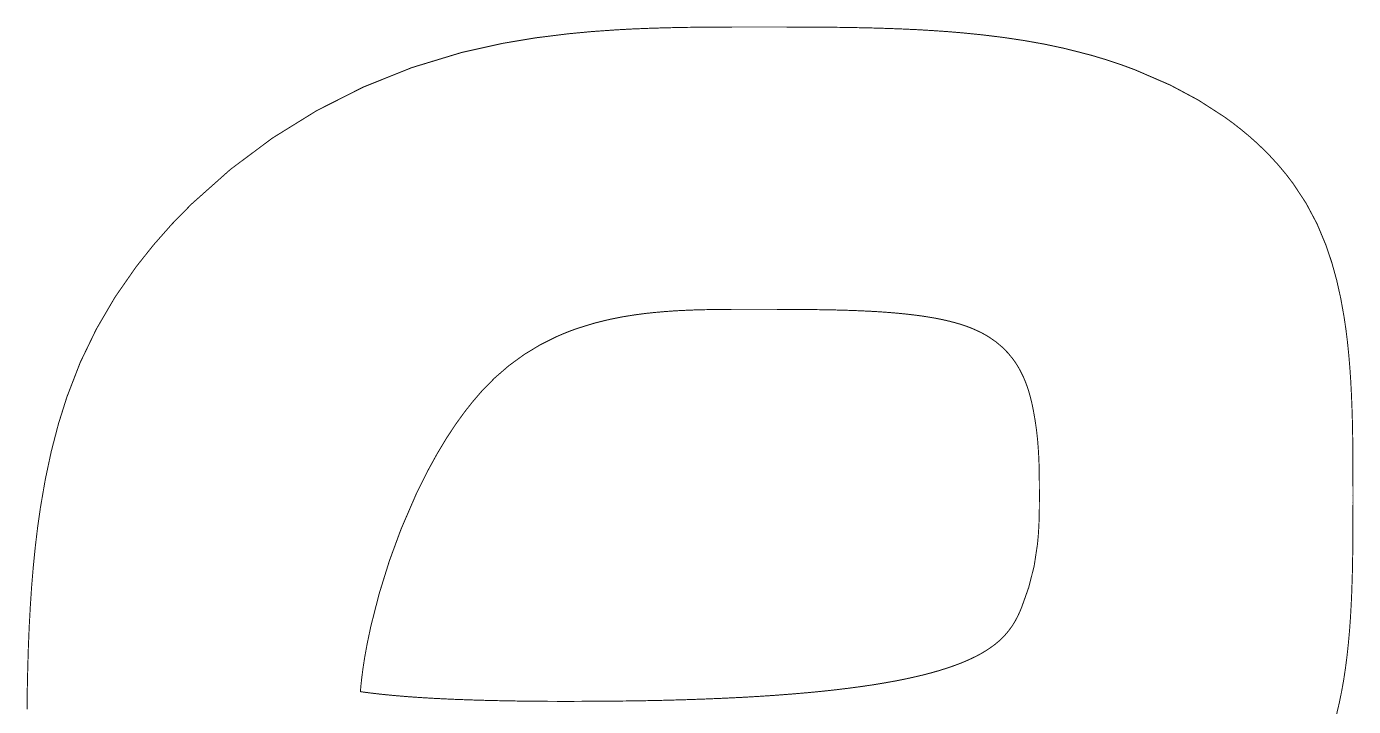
# Model space of a CAD drawing. Header units: millimetres. Extents: x 6 to 417, y 41 to 311.
# Drawn here: x 372.59 to 376.08, y 90.876 to 92.665 of the extents above; entities that cross this region are included whole.
import ezdxf

# ---------------------------------------------------------------- set-up
doc = ezdxf.new("R2010")
doc.units = ezdxf.units.MM
doc.layers.add('DrillDrawing', color=1, linetype='Continuous')

msp = doc.modelspace()

# ---------------------------------------------------------------- linework, layer by layer
at = {"layer": 'DrillDrawing', "const_width": 0.00254}
for points in [[(374.1407, 92.6562), (374.1832, 92.6585)], [(374.1832, 92.6585), (374.2255, 92.6602)], [(374.2255, 92.6602), (374.2677, 92.6615)], [(374.2677, 92.6615), (374.3097, 92.6625)], [(374.3097, 92.6625), (374.3516, 92.6631)], [(374.3516, 92.6631), (374.3725, 92.6633)], [(374.3725, 92.6633), (374.3933, 92.6634)], [(374.3933, 92.6634), (374.4141, 92.6635)], [(374.4141, 92.6635), (374.4349, 92.6636)], [(374.4349, 92.6636), (374.4556, 92.6637)], [(374.4556, 92.6637), (374.4763, 92.6637)], [(374.4763, 92.6637), (374.4969, 92.6637)], [(374.4969, 92.6637), (374.5174, 92.6637)], [(374.5174, 92.6637), (374.538, 92.6637)], [(374.538, 92.6637), (374.5584, 92.6637)], [(374.5584, 92.6637), (374.5788, 92.6637)], [(374.5788, 92.6637), (374.5991, 92.6636)], [(374.5991, 92.6636), (374.6194, 92.6636)], [(374.6194, 92.6636), (374.6396, 92.6635)], [(374.6396, 92.6635), (374.6598, 92.6634)], [(374.6598, 92.6634), (374.6799, 92.6632)], [(374.6799, 92.6632), (374.6999, 92.6631)], [(374.6999, 92.6631), (374.7199, 92.6629)], [(374.7199, 92.6629), (374.7398, 92.6626)], [(374.7398, 92.6626), (374.7795, 92.6619)], [(374.7795, 92.6619), (374.8188, 92.661)], [(374.8188, 92.661), (374.8579, 92.6598)], [(374.8579, 92.6598), (374.8967, 92.6583)], [(374.8967, 92.6583), (374.9352, 92.6565)], [(374.9352, 92.6565), (374.9734, 92.6542)], [(373.8416, 92.6206), (373.9273, 92.635)], [(373.9273, 92.635), (374.0129, 92.6457)], [(374.0129, 92.6457), (374.0769, 92.6517)], [(374.0769, 92.6517), (374.1407, 92.6562)], [(374.9734, 92.6542), (375.0113, 92.6516)], [(375.0113, 92.6516), (375.0489, 92.6485)], [(375.0489, 92.6485), (375.1046, 92.6429)], [(375.1046, 92.6429), (375.1596, 92.6361)], [(375.1596, 92.6361), (375.2138, 92.628)], [(375.2138, 92.628), (375.2671, 92.6185)], [(373.7345, 92.5968), (373.8416, 92.6206)], [(375.2671, 92.6185), (375.3197, 92.6073)], [(375.3197, 92.6073), (375.3883, 92.5898)], [(375.5041, 92.5514), (375.598, 92.5107)], [(375.598, 92.5107), (375.6716, 92.4713)], [(375.6716, 92.4713), (375.7404, 92.4269)], [(376.0077, 92.0882), (376.0227, 92.0433)], [(376.0227, 92.0433), (376.0355, 91.997)], [(376.0355, 91.997), (376.0461, 91.9495)], [(376.0461, 91.9495), (376.0548, 91.9008)], [(374.0847, 91.8848), (374.1239, 91.8944)], [(374.1239, 91.8944), (374.1585, 91.9012)], [(374.1585, 91.9012), (374.1884, 91.906)], [(374.1884, 91.906), (374.2185, 91.91)], [(374.2185, 91.91), (374.2436, 91.9126)], [(374.2436, 91.9126), (374.2688, 91.9148)], [(374.2688, 91.9148), (374.2891, 91.9163)], [(374.2891, 91.9163), (374.3093, 91.9175)], [(374.3093, 91.9175), (374.3295, 91.9184)], [(374.3295, 91.9184), (374.3447, 91.919)], [(374.3447, 91.919), (374.3599, 91.9195)], [(374.3599, 91.9195), (374.375, 91.9198)], [(374.375, 91.9198), (374.3902, 91.9201)], [(374.3902, 91.9201), (374.4003, 91.9203)], [(374.4003, 91.9203), (374.4104, 91.9204)], [(374.4104, 91.9204), (374.4204, 91.9205)], [(374.4204, 91.9205), (374.4305, 91.9206)], [(374.4305, 91.9206), (374.4405, 91.9206)], [(374.4405, 91.9206), (374.4455, 91.9207)], [(374.4455, 91.9207), (374.4505, 91.9207)], [(374.4505, 91.9207), (374.4555, 91.9207)], [(374.4555, 91.9207), (374.4605, 91.9207)], [(374.4605, 91.9207), (374.4655, 91.9207)], [(374.4655, 91.9207), (374.4705, 91.9207)], [(374.4705, 91.9207), (374.4755, 91.9207)], [(374.4755, 91.9207), (374.4805, 91.9207)], [(374.4805, 91.9207), (374.4855, 91.9207)], [(374.4855, 91.9207), (374.4905, 91.9207)], [(374.4905, 91.9207), (374.4954, 91.9207)], [(374.4954, 91.9207), (374.5004, 91.9207)], [(374.5004, 91.9207), (374.5053, 91.9207)], [(374.5053, 91.9207), (374.5103, 91.9207)], [(374.5103, 91.9207), (374.5152, 91.9207)], [(374.5152, 91.9207), (374.5202, 91.9207)], [(374.5202, 91.9207), (374.5251, 91.9207)], [(374.5251, 91.9207), (374.53, 91.9207)], [(374.53, 91.9207), (374.5349, 91.9207)], [(374.5349, 91.9207), (374.5398, 91.9207)], [(374.5398, 91.9207), (374.5496, 91.9207)], [(374.5496, 91.9207), (374.5594, 91.9207)], [(374.5594, 91.9207), (374.5691, 91.9206)], [(374.5691, 91.9206), (374.5788, 91.9206)], [(374.5788, 91.9206), (374.5885, 91.9206)], [(374.5885, 91.9206), (374.5982, 91.9205)], [(374.5982, 91.9205), (374.6125, 91.9205)], [(374.6125, 91.9205), (374.6269, 91.9204)], [(374.6269, 91.9204), (374.6411, 91.9202)], [(374.6411, 91.9202), (374.6552, 91.9201)], [(374.6552, 91.9201), (374.6739, 91.9198)], [(374.6739, 91.9198), (374.6924, 91.9195)], [(374.6924, 91.9195), (374.7107, 91.9192)], [(374.7107, 91.9192), (374.7288, 91.9187)], [(374.7288, 91.9187), (374.7467, 91.9182)], [(374.7467, 91.9182), (374.7643, 91.9176)], [(374.7643, 91.9176), (374.7861, 91.9167)], [(374.7861, 91.9167), (374.8075, 91.9157)], [(374.8075, 91.9157), (374.8284, 91.9145)], [(374.8284, 91.9145), (374.849, 91.9131)], [(374.849, 91.9131), (374.8691, 91.9115)], [(374.8691, 91.9115), (374.8888, 91.9097)], [(374.8888, 91.9097), (374.908, 91.9077)], [(374.908, 91.9077), (374.9267, 91.9055)], [(374.9267, 91.9055), (374.9449, 91.9031)], [(374.9449, 91.9031), (374.9625, 91.9003)], [(374.9625, 91.9003), (374.9796, 91.8974)], [(374.9796, 91.8974), (374.9929, 91.8948)], [(374.9929, 91.8948), (375.0057, 91.892)], [(375.0057, 91.892), (375.0182, 91.8891)], [(375.0182, 91.8891), (375.0303, 91.8859)], [(376.0548, 91.9008), (376.0597, 91.8678)], [(374.0413, 91.8715), (374.0847, 91.8848)], [(375.0303, 91.8859), (375.042, 91.8826)], [(375.042, 91.8826), (375.0533, 91.879)], [(375.0533, 91.879), (375.0642, 91.8752)], [(375.0642, 91.8752), (375.0772, 91.8702)], [(375.0772, 91.8702), (375.0988, 91.8603)], [(376.0597, 91.8678), (376.0638, 91.8343)], [(376.0638, 91.8343), (376.0672, 91.8005)], [(376.0672, 91.8005), (376.0701, 91.7663)], [(372.6957, 91.6899), (372.7309, 91.7811)], [(375.2023, 91.7611), (375.2117, 91.7421)], [(376.0701, 91.7663), (376.0724, 91.7318)], [(375.2117, 91.7421), (375.2181, 91.7265)], [(375.2181, 91.7265), (375.2225, 91.7142)], [(375.2225, 91.7142), (375.2264, 91.7019)], [(376.0724, 91.7318), (376.0742, 91.6969)], [(372.6735, 91.6193), (372.6957, 91.6899)], [(373.7624, 91.6769), (373.7857, 91.704)], [(375.2264, 91.7019), (375.2293, 91.6914)], [(375.2293, 91.6914), (375.2315, 91.6827)], [(375.2315, 91.6827), (375.2336, 91.6741)], [(376.0742, 91.6969), (376.0756, 91.6619)], [(373.718, 91.6177), (373.7398, 91.6481)], [(373.7398, 91.6481), (373.7624, 91.6769)], [(375.2336, 91.6741), (375.2351, 91.6672)], [(375.2351, 91.6672), (375.2365, 91.6604)], [(375.2365, 91.6604), (375.2375, 91.6553)], [(376.0756, 91.6619), (376.0767, 91.6266)], [(372.6547, 91.5471), (372.6735, 91.6193)], [(373.6934, 91.5805), (373.718, 91.6177)], [(376.0767, 91.6266), (376.0774, 91.5911)], [(373.67, 91.5415), (373.6934, 91.5805)], [(375.2487, 91.5777), (375.2505, 91.5551)], [(376.0774, 91.5911), (376.0776, 91.5733)], [(372.639, 91.4734), (372.6547, 91.5471)], [(373.6445, 91.4952), (373.67, 91.5415)], [(375.2505, 91.5551), (375.2514, 91.5401)], [(375.2514, 91.5401), (375.252, 91.5281)], [(376.0776, 91.5733), (376.0778, 91.5555)], [(376.0778, 91.5555), (376.078, 91.5376)], [(375.252, 91.5281), (375.2524, 91.5191)], [(375.2524, 91.5191), (375.2526, 91.5101)], [(375.2526, 91.5101), (375.2528, 91.5025)], [(376.078, 91.5376), (376.0781, 91.5197)], [(376.0781, 91.5197), (376.0782, 91.5018)], [(372.626, 91.3981), (372.639, 91.4734)], [(373.6147, 91.4352), (373.6445, 91.4952)], [(375.2528, 91.5025), (375.2529, 91.4964)], [(375.2529, 91.4964), (375.2531, 91.4903)], [(375.2531, 91.4903), (375.2531, 91.4842)], [(375.2531, 91.4842), (375.2532, 91.4795)], [(375.2532, 91.4795), (375.2532, 91.4749)], [(375.2532, 91.4749), (375.2533, 91.4702)], [(375.2533, 91.4702), (375.2533, 91.4654)], [(376.0782, 91.5018), (376.0782, 91.4839)], [(376.0782, 91.4839), (376.0782, 91.466)], [(373.5745, 91.3421), (373.6147, 91.4352)], [(375.2533, 91.4654), (375.2533, 91.4623)], [(375.2533, 91.4623), (375.2533, 91.4591)], [(375.2533, 91.4591), (375.2533, 91.4559)], [(375.2533, 91.4559), (375.2533, 91.4527)], [(375.2533, 91.4527), (375.2533, 91.4494)], [(375.2533, 91.4494), (375.2534, 91.4462)], [(375.2534, 91.4462), (375.2534, 91.4445)], [(375.2534, 91.4429), (375.2534, 91.4445)], [(375.2534, 91.4429), (375.2534, 91.4413)], [(375.2534, 91.4396), (375.2534, 91.4413)], [(375.2534, 91.4396), (375.2534, 91.438)], [(375.2534, 91.4363), (375.2534, 91.438)], [(375.2534, 91.4347), (375.2534, 91.4363)], [(376.0782, 91.466), (376.0783, 91.448)], [(376.0783, 91.4301), (376.0783, 91.448)], [(375.2533, 91.404), (375.2533, 91.4075)], [(375.2533, 91.4005), (375.2533, 91.404)], [(375.2533, 91.3952), (375.2533, 91.4005)], [(375.2534, 91.433), (375.2534, 91.4347)], [(375.2534, 91.4313), (375.2534, 91.433)], [(375.2534, 91.4297), (375.2534, 91.4313)], [(375.2534, 91.428), (375.2534, 91.4297)], [(375.2534, 91.4263), (375.2534, 91.428)], [(375.2534, 91.4246), (375.2534, 91.4263)], [(375.2534, 91.4229), (375.2534, 91.4246)], [(375.2534, 91.4212), (375.2534, 91.4229)], [(375.2534, 91.4195), (375.2534, 91.4212)], [(375.2534, 91.4178), (375.2534, 91.4195)], [(375.2534, 91.4161), (375.2534, 91.4178)], [(375.2534, 91.4144), (375.2534, 91.4161)], [(375.2533, 91.411), (375.2534, 91.4144)], [(375.2533, 91.4075), (375.2533, 91.411)], [(376.0783, 91.4121), (376.0783, 91.4301)], [(376.0782, 91.3942), (376.0783, 91.4121)], [(372.6188, 91.3472), (372.626, 91.3981)], [(375.2524, 91.3568), (375.2527, 91.368)], [(375.2527, 91.368), (375.253, 91.3772)], [(375.253, 91.3772), (375.2531, 91.3844)], [(375.2531, 91.3844), (375.2532, 91.3898)], [(375.2532, 91.3898), (375.2533, 91.3952)], [(376.0782, 91.3583), (376.0782, 91.3763)], [(376.0782, 91.3763), (376.0782, 91.3942)], [(372.6126, 91.2957), (372.6188, 91.3472)], [(375.2506, 91.326), (375.2517, 91.3435)], [(375.2517, 91.3435), (375.2524, 91.3568)], [(376.078, 91.3226), (376.0781, 91.3404)], [(376.0781, 91.3404), (376.0782, 91.3583)], [(372.6074, 91.2437), (372.6126, 91.2957)], [(375.2484, 91.3021), (375.2506, 91.326)], [(376.0777, 91.2869), (376.0779, 91.3047)], [(376.0779, 91.3047), (376.078, 91.3226)], [(376.0771, 91.2514), (376.0774, 91.2692)], [(376.0774, 91.2692), (376.0777, 91.2869)], [(372.603, 91.1913), (372.6074, 91.2437)], [(376.0763, 91.2161), (376.0768, 91.2338)], [(376.0768, 91.2338), (376.0771, 91.2514)], [(372.5995, 91.1383), (372.603, 91.1913)], [(376.0752, 91.1811), (376.0763, 91.2161)], [(376.0737, 91.1463), (376.0752, 91.1811)], [(372.5966, 91.085), (372.5995, 91.1383)], [(375.1981, 91.1165), (375.2003, 91.1214)], [(375.2003, 91.1214), (375.2025, 91.1262)], [(375.2025, 91.1262), (375.2046, 91.1311)], [(375.2046, 91.1311), (375.2056, 91.1335)], [(375.2056, 91.1335), (375.2066, 91.1359)], [(376.0718, 91.1119), (376.0737, 91.1463)], [(373.4852, 91.0392), (373.4951, 91.0864)], [(375.1906, 91.1018), (375.1945, 91.1092)], [(375.1945, 91.1092), (375.1981, 91.1165)], [(376.0694, 91.0778), (376.0718, 91.1119)], [(372.5944, 91.0312), (372.5966, 91.085)], [(376.0664, 91.0441), (376.0694, 91.0778)], [(372.5928, 90.9771), (372.5944, 91.0312)], [(373.479, 91.005), (373.4852, 91.0392)], [(375.1015, 91.0155), (375.113, 91.0224)], [(375.113, 91.0224), (375.1236, 91.0294)], [(375.1236, 91.0294), (375.1364, 91.0388)], [(375.1364, 91.0388), (375.1478, 91.0483)], [(376.0629, 91.0109), (376.0664, 91.0441)], [(373.4747, 90.9773), (373.479, 91.005)], [(375.0104, 90.9765), (375.0284, 90.9827)], [(375.0284, 90.9827), (375.0453, 90.989)], [(375.0453, 90.989), (375.061, 90.9955)], [(375.061, 90.9955), (375.0755, 91.0021)], [(375.0755, 91.0021), (375.089, 91.0087)], [(375.089, 91.0087), (375.1015, 91.0155)], [(376.0587, 90.9781), (376.0629, 91.0109)], [(372.5916, 90.9227), (372.5922, 90.9499)], [(372.5922, 90.9499), (372.5928, 90.9771)], [(373.469, 90.9298), (373.4712, 90.9505)], [(373.4712, 90.9505), (373.4747, 90.9773)], [(374.8737, 90.9425), (374.9001, 90.9477)], [(374.9001, 90.9477), (374.925, 90.9532)], [(374.925, 90.9532), (374.9484, 90.9587)], [(374.9484, 90.9587), (374.9704, 90.9645)], [(374.9704, 90.9645), (374.9911, 90.9704)], [(374.9911, 90.9704), (375.0104, 90.9765)], [(376.0539, 90.9459), (376.0587, 90.9781)], [(372.5912, 90.8954), (372.5916, 90.9227)], [(373.4677, 90.9146), (373.469, 90.9298)], [(373.4677, 90.9146), (373.4798, 90.9129)], [(373.4798, 90.9129), (373.4924, 90.9113)], [(373.4924, 90.9113), (373.5063, 90.9096)], [(374.6017, 90.9083), (374.6421, 90.9117)], [(374.6421, 90.9117), (374.6805, 90.9154)], [(374.6805, 90.9154), (374.7171, 90.9194)], [(374.7171, 90.9194), (374.7519, 90.9236)], [(374.7519, 90.9236), (374.7848, 90.928)], [(374.7848, 90.928), (374.8161, 90.9326)], [(374.8161, 90.9326), (374.8457, 90.9375)], [(374.8457, 90.9375), (374.8737, 90.9425)], [(376.0418, 90.8832), (376.0482, 90.9142)], [(376.0482, 90.9142), (376.0539, 90.9459)], [(372.5909, 90.868), (372.5912, 90.8954)], [(373.5063, 90.9096), (373.521, 90.9079)], [(373.521, 90.9079), (373.5368, 90.9063)], [(373.5368, 90.9063), (373.5535, 90.9047)], [(373.5535, 90.9047), (373.5717, 90.9031)], [(373.5717, 90.9031), (373.5911, 90.9015)], [(373.5911, 90.9015), (373.6122, 90.9)], [(373.6122, 90.9), (373.6345, 90.8985)], [(373.6345, 90.8985), (373.6587, 90.8971)], [(373.6587, 90.8971), (373.6843, 90.8958)], [(373.6843, 90.8958), (373.7119, 90.8945)], [(373.7119, 90.8945), (373.7417, 90.8934)], [(373.7417, 90.8934), (373.7731, 90.8923)], [(373.7731, 90.8923), (373.8069, 90.8914)], [(373.8069, 90.8914), (373.8432, 90.8906)], [(373.8432, 90.8906), (373.8822, 90.8899)], [(373.8822, 90.8899), (373.9239, 90.8894)], [(373.9239, 90.8894), (373.9685, 90.8891)], [(373.9685, 90.8891), (374.0162, 90.889)], [(374.0162, 90.889), (374.1229, 90.8895)], [(374.1229, 90.8895), (374.2034, 90.8905)], [(374.2034, 90.8905), (374.261, 90.8917)], [(374.261, 90.8917), (374.3162, 90.8932)], [(374.3162, 90.8932), (374.3692, 90.895)], [(374.3692, 90.895), (374.4199, 90.8971)], [(374.4199, 90.8971), (374.4685, 90.8994)], [(374.4685, 90.8994), (374.515, 90.9021)], [(374.515, 90.9021), (374.5593, 90.905)], [(374.5593, 90.905), (374.6017, 90.9083)], [(376.0346, 90.8527), (376.0418, 90.8832)]]:
    msp.add_lwpolyline(points, dxfattribs=at)
at = {"layer": 'DrillDrawing', "const_width": 0.00127}
for points in [[(374.1825, 92.6585, 1), (374.1838, 92.6585, 1)], [(374.1825, 92.6585, 1), (374.1838, 92.6585, 1)], [(374.2248, 92.6602, 1), (374.2261, 92.6602, 1)], [(374.2248, 92.6602, 1), (374.2261, 92.6602, 1)], [(374.267, 92.6615, 1), (374.2683, 92.6615, 1)], [(374.267, 92.6615, 1), (374.2683, 92.6615, 1)], [(374.3091, 92.6625, 1), (374.3103, 92.6625, 1)], [(374.3091, 92.6625, 1), (374.3103, 92.6625, 1)], [(374.351, 92.6631, 1), (374.3522, 92.6631, 1)], [(374.351, 92.6631, 1), (374.3522, 92.6631, 1)], [(374.3719, 92.6633, 1), (374.3731, 92.6633, 1)], [(374.3719, 92.6633, 1), (374.3731, 92.6633, 1)], [(374.3927, 92.6634, 1), (374.394, 92.6634, 1)], [(374.3927, 92.6634, 1), (374.394, 92.6634, 1)], [(374.4135, 92.6635, 1), (374.4148, 92.6635, 1)], [(374.4135, 92.6635, 1), (374.4148, 92.6635, 1)], [(374.4343, 92.6636, 1), (374.4355, 92.6636, 1)], [(374.4343, 92.6636, 1), (374.4355, 92.6636, 1)], [(374.455, 92.6637, 1), (374.4562, 92.6637, 1)], [(374.455, 92.6637, 1), (374.4562, 92.6637, 1)], [(374.4756, 92.6637, 1), (374.4769, 92.6637, 1)], [(374.4756, 92.6637, 1), (374.4769, 92.6637, 1)], [(374.4963, 92.6637, 1), (374.4975, 92.6637, 1)], [(374.4963, 92.6637, 1), (374.4975, 92.6637, 1)], [(374.5168, 92.6637, 1), (374.5181, 92.6637, 1)], [(374.5168, 92.6637, 1), (374.5181, 92.6637, 1)], [(374.5373, 92.6637, 1), (374.5386, 92.6637, 1)], [(374.5373, 92.6637, 1), (374.5386, 92.6637, 1)], [(374.5578, 92.6637, 1), (374.559, 92.6637, 1)], [(374.5578, 92.6637, 1), (374.559, 92.6637, 1)], [(374.5782, 92.6637, 1), (374.5794, 92.6637, 1)], [(374.5782, 92.6637, 1), (374.5794, 92.6637, 1)], [(374.5985, 92.6636, 1), (374.5998, 92.6636, 1)], [(374.5985, 92.6636, 1), (374.5998, 92.6636, 1)], [(374.6188, 92.6636, 1), (374.6201, 92.6636, 1)], [(374.6188, 92.6636, 1), (374.6201, 92.6636, 1)], [(374.639, 92.6635, 1), (374.6403, 92.6635, 1)], [(374.639, 92.6635, 1), (374.6403, 92.6635, 1)], [(374.6592, 92.6634, 1), (374.6604, 92.6634, 1)], [(374.6592, 92.6634, 1), (374.6604, 92.6634, 1)], [(374.6793, 92.6632, 1), (374.6805, 92.6632, 1)], [(374.6793, 92.6632, 1), (374.6805, 92.6632, 1)], [(374.6993, 92.6631, 1), (374.7006, 92.6631, 1)], [(374.6993, 92.6631, 1), (374.7006, 92.6631, 1)], [(374.7193, 92.6629, 1), (374.7206, 92.6629, 1)], [(374.7193, 92.6629, 1), (374.7206, 92.6629, 1)], [(374.7392, 92.6626, 1), (374.7405, 92.6626, 1)], [(374.7392, 92.6626, 1), (374.7405, 92.6626, 1)], [(374.7788, 92.6619, 1), (374.7801, 92.6619, 1)], [(374.7788, 92.6619, 1), (374.7801, 92.6619, 1)], [(374.8182, 92.661, 1), (374.8195, 92.661, 1)], [(374.8182, 92.661, 1), (374.8195, 92.661, 1)], [(374.8573, 92.6598, 1), (374.8585, 92.6598, 1)], [(374.8573, 92.6598, 1), (374.8585, 92.6598, 1)], [(374.8961, 92.6583, 1), (374.8973, 92.6583, 1)], [(374.8961, 92.6583, 1), (374.8973, 92.6583, 1)], [(374.9346, 92.6565, 1), (374.9359, 92.6565, 1)], [(374.9346, 92.6565, 1), (374.9359, 92.6565, 1)], [(373.9267, 92.635, 1), (373.928, 92.635, 1)], [(373.9267, 92.635, 1), (373.928, 92.635, 1)], [(374.0123, 92.6457, 1), (374.0135, 92.6457, 1)], [(374.0123, 92.6457, 1), (374.0135, 92.6457, 1)], [(374.0763, 92.6517, 1), (374.0775, 92.6517, 1)], [(374.0763, 92.6517, 1), (374.0775, 92.6517, 1)], [(374.1401, 92.6562, 1), (374.1414, 92.6562, 1)], [(374.1401, 92.6562, 1), (374.1414, 92.6562, 1)], [(374.9728, 92.6542, 1), (374.9741, 92.6542, 1)], [(374.9728, 92.6542, 1), (374.9741, 92.6542, 1)], [(375.0107, 92.6516, 1), (375.012, 92.6516, 1)], [(375.0107, 92.6516, 1), (375.012, 92.6516, 1)], [(375.0483, 92.6485, 1), (375.0495, 92.6485, 1)], [(375.0483, 92.6485, 1), (375.0495, 92.6485, 1)], [(375.104, 92.6429, 1), (375.1053, 92.6429, 1)], [(375.104, 92.6429, 1), (375.1053, 92.6429, 1)], [(375.159, 92.6361, 1), (375.1602, 92.6361, 1)], [(375.159, 92.6361, 1), (375.1602, 92.6361, 1)], [(375.2132, 92.628, 1), (375.2144, 92.628, 1)], [(375.2132, 92.628, 1), (375.2144, 92.628, 1)], [(373.7338, 92.5968, 1), (373.7351, 92.5968, 1)], [(373.7338, 92.5968, 1), (373.7351, 92.5968, 1)], [(373.841, 92.6206, 1), (373.8423, 92.6206, 1)], [(373.841, 92.6206, 1), (373.8423, 92.6206, 1)], [(375.2665, 92.6185, 1), (375.2678, 92.6185, 1)], [(375.2665, 92.6185, 1), (375.2678, 92.6185, 1)], [(375.319, 92.6073, 1), (375.3203, 92.6073, 1)], [(375.319, 92.6073, 1), (375.3203, 92.6073, 1)], [(375.3877, 92.5898, 1), (375.3889, 92.5898, 1)], [(375.3877, 92.5898, 1), (375.3889, 92.5898, 1)], [(375.5035, 92.5514, 1), (375.5048, 92.5514, 1)], [(375.5035, 92.5514, 1), (375.5048, 92.5514, 1)], [(375.5974, 92.5107, 1), (375.5986, 92.5107, 1)], [(375.5974, 92.5107, 1), (375.5986, 92.5107, 1)], [(375.671, 92.4713, 1), (375.6723, 92.4713, 1)], [(375.671, 92.4713, 1), (375.6723, 92.4713, 1)], [(375.7398, 92.4269, 1), (375.741, 92.4269, 1)], [(375.7398, 92.4269, 1), (375.741, 92.4269, 1)], [(375.8031, 92.3776, 1), (375.8043, 92.3776, 1)], [(375.8031, 92.3776, 1), (375.8043, 92.3776, 1)], [(375.8603, 92.3234, 1), (375.8616, 92.3234, 1)], [(375.8603, 92.3234, 1), (375.8616, 92.3234, 1)], [(375.9201, 92.2519, 1), (375.9214, 92.2519, 1)], [(375.9201, 92.2519, 1), (375.9214, 92.2519, 1)], [(373.0226, 92.1975, 1), (373.0239, 92.1975, 1)], [(373.0227, 92.1975, 1), (373.0239, 92.1975, 1)], [(376.007, 92.0882, 1), (376.0083, 92.0882, 1)], [(376.007, 92.0882, 1), (376.0083, 92.0882, 1)], [(372.8774, 92.0328, 1), (372.8787, 92.0328, 1)], [(372.8774, 92.0328, 1), (372.8787, 92.0328, 1)], [(376.0221, 92.0433, 1), (376.0234, 92.0433, 1)], [(376.0221, 92.0433, 1), (376.0234, 92.0433, 1)], [(376.0348, 91.997, 1), (376.0361, 91.997, 1)], [(376.0348, 91.997, 1), (376.0361, 91.997, 1)], [(376.0455, 91.9495, 1), (376.0468, 91.9495, 1)], [(376.0455, 91.9495, 1), (376.0468, 91.9495, 1)], [(374.1233, 91.8944, 1), (374.1245, 91.8944, 1)], [(374.1233, 91.8944, 1), (374.1245, 91.8944, 1)], [(374.1579, 91.9012, 1), (374.1591, 91.9012, 1)], [(374.1579, 91.9012, 1), (374.1591, 91.9012, 1)], [(374.1878, 91.906, 1), (374.189, 91.906, 1)], [(374.1878, 91.906, 1), (374.189, 91.906, 1)], [(374.2178, 91.91, 1), (374.2191, 91.91, 1)], [(374.2178, 91.91, 1), (374.2191, 91.91, 1)], [(374.243, 91.9126, 1), (374.2443, 91.9126, 1)], [(374.243, 91.9126, 1), (374.2443, 91.9126, 1)], [(374.2682, 91.9148, 1), (374.2695, 91.9148, 1)], [(374.2682, 91.9148, 1), (374.2695, 91.9148, 1)], [(374.2884, 91.9163, 1), (374.2897, 91.9163, 1)], [(374.2884, 91.9163, 1), (374.2897, 91.9163, 1)], [(374.3086, 91.9175, 1), (374.3099, 91.9175, 1)], [(374.3086, 91.9175, 1), (374.3099, 91.9175, 1)], [(374.3289, 91.9184, 1), (374.3302, 91.9184, 1)], [(374.3289, 91.9184, 1), (374.3302, 91.9184, 1)], [(374.3441, 91.919, 1), (374.3453, 91.919, 1)], [(374.3441, 91.919, 1), (374.3453, 91.919, 1)], [(374.3592, 91.9195, 1), (374.3605, 91.9195, 1)], [(374.3592, 91.9195, 1), (374.3605, 91.9195, 1)], [(374.3744, 91.9198, 1), (374.3757, 91.9198, 1)], [(374.3744, 91.9198, 1), (374.3757, 91.9198, 1)], [(374.3896, 91.9201, 1), (374.3908, 91.9201, 1)], [(374.3896, 91.9201, 1), (374.3908, 91.9201, 1)], [(374.3996, 91.9203, 1), (374.4009, 91.9203, 1)], [(374.3996, 91.9203, 1), (374.4009, 91.9203, 1)], [(374.4097, 91.9204, 1), (374.411, 91.9204, 1)], [(374.4097, 91.9204, 1), (374.411, 91.9204, 1)], [(374.4198, 91.9205, 1), (374.4211, 91.9205, 1)], [(374.4198, 91.9205, 1), (374.4211, 91.9205, 1)], [(374.4298, 91.9206, 1), (374.4311, 91.9206, 1)], [(374.4298, 91.9206, 1), (374.4311, 91.9206, 1)], [(374.4399, 91.9206, 1), (374.4411, 91.9206, 1)], [(374.4399, 91.9206, 1), (374.4411, 91.9206, 1)], [(374.4449, 91.9207, 1), (374.4462, 91.9207, 1)], [(374.4449, 91.9207, 1), (374.4462, 91.9207, 1)], [(374.4499, 91.9207, 1), (374.4512, 91.9207, 1)], [(374.4499, 91.9207, 1), (374.4512, 91.9207, 1)], [(374.4549, 91.9207, 1), (374.4562, 91.9207, 1)], [(374.4549, 91.9207, 1), (374.4562, 91.9207, 1)], [(374.4599, 91.9207, 1), (374.4612, 91.9207, 1)], [(374.4599, 91.9207, 1), (374.4612, 91.9207, 1)], [(374.4649, 91.9207, 1), (374.4662, 91.9207, 1)], [(374.4649, 91.9207, 1), (374.4662, 91.9207, 1)], [(374.4699, 91.9207, 1), (374.4712, 91.9207, 1)], [(374.4699, 91.9207, 1), (374.4712, 91.9207, 1)], [(374.4749, 91.9207, 1), (374.4762, 91.9207, 1)], [(374.4749, 91.9207, 1), (374.4762, 91.9207, 1)], [(374.4799, 91.9207, 1), (374.4811, 91.9207, 1)], [(374.4799, 91.9207, 1), (374.4811, 91.9207, 1)], [(374.4848, 91.9207, 1), (374.4861, 91.9207, 1)], [(374.4848, 91.9207, 1), (374.4861, 91.9207, 1)], [(374.4898, 91.9207, 1), (374.4911, 91.9207, 1)], [(374.4898, 91.9207, 1), (374.4911, 91.9207, 1)], [(374.4948, 91.9207, 1), (374.4961, 91.9207, 1)], [(374.4948, 91.9207, 1), (374.4961, 91.9207, 1)], [(374.4997, 91.9207, 1), (374.501, 91.9207, 1)], [(374.4997, 91.9207, 1), (374.501, 91.9207, 1)], [(374.5047, 91.9207, 1), (374.506, 91.9207, 1)], [(374.5047, 91.9207, 1), (374.506, 91.9207, 1)], [(374.5096, 91.9207, 1), (374.5109, 91.9207, 1)], [(374.5096, 91.9207, 1), (374.5109, 91.9207, 1)], [(374.5146, 91.9207, 1), (374.5159, 91.9207, 1)], [(374.5146, 91.9207, 1), (374.5159, 91.9207, 1)], [(374.5195, 91.9207, 1), (374.5208, 91.9207, 1)], [(374.5195, 91.9207, 1), (374.5208, 91.9207, 1)], [(374.5245, 91.9207, 1), (374.5257, 91.9207, 1)], [(374.5245, 91.9207, 1), (374.5257, 91.9207, 1)], [(374.5294, 91.9207, 1), (374.5307, 91.9207, 1)], [(374.5294, 91.9207, 1), (374.5307, 91.9207, 1)], [(374.5343, 91.9207, 1), (374.5356, 91.9207, 1)], [(374.5343, 91.9207, 1), (374.5356, 91.9207, 1)], [(374.5392, 91.9207, 1), (374.5405, 91.9207, 1)], [(374.5392, 91.9207, 1), (374.5405, 91.9207, 1)], [(374.549, 91.9207, 1), (374.5503, 91.9207, 1)], [(374.549, 91.9207, 1), (374.5503, 91.9207, 1)], [(374.5588, 91.9207, 1), (374.56, 91.9207, 1)], [(374.5588, 91.9207, 1), (374.56, 91.9207, 1)], [(374.5685, 91.9206, 1), (374.5698, 91.9206, 1)], [(374.5685, 91.9206, 1), (374.5698, 91.9206, 1)], [(374.5782, 91.9206, 1), (374.5795, 91.9206, 1)], [(374.5782, 91.9206, 1), (374.5795, 91.9206, 1)], [(374.5879, 91.9206, 1), (374.5892, 91.9206, 1)], [(374.5879, 91.9206, 1), (374.5892, 91.9206, 1)], [(374.5975, 91.9205, 1), (374.5988, 91.9205, 1)], [(374.5975, 91.9205, 1), (374.5988, 91.9205, 1)], [(374.6119, 91.9205, 1), (374.6132, 91.9205, 1)], [(374.6119, 91.9205, 1), (374.6132, 91.9205, 1)], [(374.6262, 91.9204, 1), (374.6275, 91.9204, 1)], [(374.6262, 91.9204, 1), (374.6275, 91.9204, 1)], [(374.6404, 91.9202, 1), (374.6417, 91.9202, 1)], [(374.6404, 91.9202, 1), (374.6417, 91.9202, 1)], [(374.6546, 91.9201, 1), (374.6558, 91.9201, 1)], [(374.6546, 91.9201, 1), (374.6558, 91.9201, 1)], [(374.6732, 91.9198, 1), (374.6745, 91.9198, 1)], [(374.6732, 91.9198, 1), (374.6745, 91.9198, 1)], [(374.6917, 91.9195, 1), (374.693, 91.9195, 1)], [(374.6917, 91.9195, 1), (374.693, 91.9195, 1)], [(374.71, 91.9192, 1), (374.7113, 91.9192, 1)], [(374.71, 91.9192, 1), (374.7113, 91.9192, 1)], [(374.7281, 91.9187, 1), (374.7294, 91.9187, 1)], [(374.7281, 91.9187, 1), (374.7294, 91.9187, 1)], [(374.746, 91.9182, 1), (374.7473, 91.9182, 1)], [(374.746, 91.9182, 1), (374.7473, 91.9182, 1)], [(374.7637, 91.9176, 1), (374.765, 91.9176, 1)], [(374.7637, 91.9176, 1), (374.765, 91.9176, 1)], [(374.7855, 91.9167, 1), (374.7867, 91.9167, 1)], [(374.7855, 91.9167, 1), (374.7867, 91.9167, 1)], [(374.8068, 91.9157, 1), (374.8081, 91.9157, 1)], [(374.8068, 91.9157, 1), (374.8081, 91.9157, 1)], [(374.8278, 91.9145, 1), (374.8291, 91.9145, 1)], [(374.8278, 91.9145, 1), (374.8291, 91.9145, 1)], [(374.8484, 91.9131, 1), (374.8496, 91.9131, 1)], [(374.8484, 91.9131, 1), (374.8496, 91.9131, 1)], [(374.8685, 91.9115, 1), (374.8698, 91.9115, 1)], [(374.8685, 91.9115, 1), (374.8698, 91.9115, 1)], [(374.8882, 91.9097, 1), (374.8894, 91.9097, 1)], [(374.8882, 91.9097, 1), (374.8894, 91.9097, 1)], [(374.9074, 91.9077, 1), (374.9086, 91.9077, 1)], [(374.9074, 91.9077, 1), (374.9086, 91.9077, 1)], [(374.926, 91.9055, 1), (374.9273, 91.9055, 1)], [(374.926, 91.9055, 1), (374.9273, 91.9055, 1)], [(374.9442, 91.9031, 1), (374.9455, 91.9031, 1)], [(374.9442, 91.9031, 1), (374.9455, 91.9031, 1)], [(374.9619, 91.9003, 1), (374.9631, 91.9003, 1)], [(374.9619, 91.9003, 1), (374.9631, 91.9003, 1)], [(374.979, 91.8974, 1), (374.9802, 91.8974, 1)], [(374.979, 91.8974, 1), (374.9802, 91.8974, 1)], [(374.9922, 91.8948, 1), (374.9935, 91.8948, 1)], [(374.9922, 91.8948, 1), (374.9935, 91.8948, 1)], [(375.0051, 91.892, 1), (375.0064, 91.892, 1)], [(375.0051, 91.892, 1), (375.0064, 91.892, 1)], [(375.0176, 91.8891, 1), (375.0189, 91.8891, 1)], [(375.0176, 91.8891, 1), (375.0189, 91.8891, 1)], [(376.0542, 91.9008, 1), (376.0555, 91.9008, 1)], [(376.0542, 91.9008, 1), (376.0555, 91.9008, 1)], [(374.0407, 91.8715, 1), (374.042, 91.8715, 1)], [(374.0407, 91.8716, 1), (374.042, 91.8716, 1)], [(374.0841, 91.8848, 1), (374.0854, 91.8848, 1)], [(374.0841, 91.8848, 1), (374.0854, 91.8848, 1)], [(375.0297, 91.8859, 1), (375.031, 91.8859, 1)], [(375.0297, 91.8859, 1), (375.031, 91.8859, 1)], [(375.0414, 91.8826, 1), (375.0427, 91.8826, 1)], [(375.0414, 91.8826, 1), (375.0427, 91.8826, 1)], [(375.0527, 91.879, 1), (375.054, 91.879, 1)], [(375.0527, 91.879, 1), (375.054, 91.879, 1)], [(375.0636, 91.8752, 1), (375.0648, 91.8752, 1)], [(375.0636, 91.8752, 1), (375.0648, 91.8752, 1)], [(375.0765, 91.8702, 1), (375.0778, 91.8702, 1)], [(375.0765, 91.8702, 1), (375.0778, 91.8702, 1)], [(375.0981, 91.8603, 1), (375.0994, 91.8603, 1)], [(375.0981, 91.8603, 1), (375.0994, 91.8603, 1)], [(376.059, 91.8678, 1), (376.0603, 91.8678, 1)], [(376.059, 91.8678, 1), (376.0603, 91.8678, 1)], [(373.984, 91.8493, 1), (373.9853, 91.8493, 1)], [(373.984, 91.8493, 1), (373.9853, 91.8493, 1)], [(375.1218, 91.8468, 1), (375.123, 91.8468, 1)], [(375.1218, 91.8468, 1), (375.123, 91.8468, 1)], [(376.0631, 91.8343, 1), (376.0644, 91.8343, 1)], [(376.0631, 91.8343, 1), (376.0644, 91.8343, 1)], [(375.1837, 91.7894, 1), (375.1849, 91.7894, 1)], [(375.1837, 91.7894, 1), (375.1849, 91.7894, 1)], [(376.0666, 91.8005, 1), (376.0679, 91.8005, 1)], [(376.0666, 91.8005, 1), (376.0679, 91.8005, 1)], [(372.7303, 91.7811, 1), (372.7316, 91.7811, 1)], [(372.7303, 91.7811, 1), (372.7316, 91.7811, 1)], [(375.2017, 91.7611, 1), (375.203, 91.7611, 1)], [(375.2017, 91.7611, 1), (375.203, 91.7611, 1)], [(376.0695, 91.7663, 1), (376.0707, 91.7663, 1)], [(376.0695, 91.7663, 1), (376.0707, 91.7663, 1)], [(375.2111, 91.7421, 1), (375.2123, 91.7421, 1)], [(375.2111, 91.7421, 1), (375.2123, 91.7421, 1)], [(375.2175, 91.7265, 1), (375.2188, 91.7265, 1)], [(375.2175, 91.7265, 1), (375.2188, 91.7265, 1)], [(375.2219, 91.7142, 1), (375.2232, 91.7142, 1)], [(375.2219, 91.7142, 1), (375.2232, 91.7142, 1)], [(376.0718, 91.7318, 1), (376.073, 91.7318, 1)], [(376.0718, 91.7318, 1), (376.073, 91.7318, 1)], [(372.6951, 91.6899, 1), (372.6963, 91.6899, 1)], [(372.6951, 91.6899, 1), (372.6963, 91.6899, 1)], [(373.785, 91.704, 1), (373.7863, 91.704, 1)], [(373.785, 91.704, 1), (373.7863, 91.704, 1)], [(375.2257, 91.7019, 1), (375.227, 91.7019, 1)], [(375.2257, 91.7019, 1), (375.227, 91.7019, 1)], [(375.2287, 91.6914, 1), (375.23, 91.6914, 1)], [(375.2287, 91.6914, 1), (375.23, 91.6914, 1)], [(375.2309, 91.6827, 1), (375.2322, 91.6827, 1)], [(375.2309, 91.6827, 1), (375.2322, 91.6827, 1)], [(376.0736, 91.6969, 1), (376.0749, 91.6969, 1)], [(376.0736, 91.6969, 1), (376.0749, 91.6969, 1)], [(373.7392, 91.6481, 1), (373.7405, 91.6481, 1)], [(373.7392, 91.6481, 1), (373.7405, 91.6481, 1)], [(373.7618, 91.6769, 1), (373.763, 91.6769, 1)], [(373.7618, 91.6769, 1), (373.763, 91.6769, 1)], [(375.2329, 91.6741, 1), (375.2342, 91.6741, 1)], [(375.2329, 91.6741, 1), (375.2342, 91.6741, 1)], [(375.2345, 91.6672, 1), (375.2357, 91.6672, 1)], [(375.2345, 91.6672, 1), (375.2357, 91.6672, 1)], [(375.2359, 91.6604, 1), (375.2371, 91.6604, 1)], [(375.2359, 91.6604, 1), (375.2371, 91.6604, 1)], [(375.2369, 91.6553, 1), (375.2381, 91.6553, 1)], [(375.2369, 91.6553, 1), (375.2381, 91.6553, 1)], [(376.075, 91.6619, 1), (376.0763, 91.6619, 1)], [(376.075, 91.6619, 1), (376.0763, 91.6619, 1)], [(372.6729, 91.6193, 1), (372.6742, 91.6193, 1)], [(372.6729, 91.6193, 1), (372.6742, 91.6193, 1)], [(373.7173, 91.6177, 1), (373.7186, 91.6177, 1)], [(373.7173, 91.6177, 1), (373.7186, 91.6177, 1)], [(376.076, 91.6266, 1), (376.0773, 91.6266, 1)], [(376.076, 91.6266, 1), (376.0773, 91.6266, 1)], [(373.6928, 91.5805, 1), (373.6941, 91.5805, 1)], [(373.6928, 91.5805, 1), (373.6941, 91.5805, 1)], [(375.2481, 91.5777, 1), (375.2493, 91.5777, 1)], [(375.2481, 91.5777, 1), (375.2493, 91.5777, 1)], [(376.0767, 91.5911, 1), (376.078, 91.5911, 1)], [(376.0767, 91.5911, 1), (376.078, 91.5911, 1)], [(372.6541, 91.5471, 1), (372.6554, 91.5471, 1)], [(372.6541, 91.5471, 1), (372.6554, 91.5471, 1)], [(373.6693, 91.5415, 1), (373.6706, 91.5415, 1)], [(373.6693, 91.5415, 1), (373.6706, 91.5415, 1)], [(375.2499, 91.5551, 1), (375.2512, 91.5551, 1)], [(375.2499, 91.5551, 1), (375.2512, 91.5551, 1)], [(375.2508, 91.5401, 1), (375.2521, 91.5401, 1)], [(375.2508, 91.5401, 1), (375.2521, 91.5401, 1)], [(376.077, 91.5733, 1), (376.0783, 91.5733, 1)], [(376.077, 91.5733, 1), (376.0783, 91.5733, 1)], [(376.0772, 91.5555, 1), (376.0785, 91.5555, 1)], [(376.0772, 91.5555, 1), (376.0785, 91.5555, 1)], [(375.2514, 91.5281, 1), (375.2526, 91.5281, 1)], [(375.2514, 91.5281, 1), (375.2526, 91.5281, 1)], [(375.2517, 91.5191, 1), (375.253, 91.5191, 1)], [(375.2517, 91.5191, 1), (375.253, 91.5191, 1)], [(375.252, 91.5101, 1), (375.2533, 91.5101, 1)], [(375.252, 91.5101, 1), (375.2533, 91.5101, 1)], [(376.0774, 91.5376, 1), (376.0786, 91.5376, 1)], [(376.0774, 91.5376, 1), (376.0786, 91.5376, 1)], [(376.0775, 91.5197, 1), (376.0787, 91.5197, 1)], [(376.0775, 91.5197, 1), (376.0787, 91.5197, 1)], [(372.6383, 91.4734, 1), (372.6396, 91.4734, 1)], [(372.6383, 91.4734, 1), (372.6396, 91.4734, 1)], [(373.6438, 91.4952, 1), (373.6451, 91.4952, 1)], [(373.6438, 91.4952, 1), (373.6451, 91.4952, 1)], [(375.2522, 91.5025, 1), (375.2535, 91.5025, 1)], [(375.2522, 91.5025, 1), (375.2535, 91.5025, 1)], [(375.2523, 91.4964, 1), (375.2536, 91.4964, 1)], [(375.2523, 91.4964, 1), (375.2536, 91.4964, 1)], [(375.2524, 91.4903, 1), (375.2537, 91.4903, 1)], [(375.2524, 91.4903, 1), (375.2537, 91.4903, 1)], [(375.2525, 91.4842, 1), (375.2538, 91.4842, 1)], [(375.2525, 91.4842, 1), (375.2538, 91.4842, 1)], [(375.2526, 91.4795, 1), (375.2538, 91.4795, 1)], [(375.2526, 91.4795, 1), (375.2538, 91.4795, 1)], [(375.2526, 91.4749, 1), (375.2539, 91.4749, 1)], [(375.2526, 91.4749, 1), (375.2539, 91.4749, 1)], [(375.2526, 91.4702, 1), (375.2539, 91.4702, 1)], [(375.2526, 91.4702, 1), (375.2539, 91.4702, 1)], [(376.0775, 91.5018, 1), (376.0788, 91.5018, 1)], [(376.0775, 91.5018, 1), (376.0788, 91.5018, 1)], [(376.0776, 91.4839, 1), (376.0789, 91.4839, 1)], [(376.0776, 91.4839, 1), (376.0789, 91.4839, 1)], [(373.614, 91.4352, 1), (373.6153, 91.4352, 1)], [(373.614, 91.4352, 1), (373.6153, 91.4352, 1)], [(375.2527, 91.4654, 1), (375.2539, 91.4654, 1)], [(375.2527, 91.4654, 1), (375.2539, 91.4654, 1)], [(375.2527, 91.4623, 1), (375.2539, 91.4623, 1)], [(375.2527, 91.4623, 1), (375.2539, 91.4623, 1)], [(375.2527, 91.4591, 1), (375.254, 91.4591, 1)], [(375.2527, 91.4591, 1), (375.254, 91.4591, 1)], [(375.2527, 91.4559, 1), (375.254, 91.4559, 1)], [(375.2527, 91.4559, 1), (375.254, 91.4559, 1)], [(375.2527, 91.4527, 1), (375.254, 91.4527, 1)], [(375.2527, 91.4527, 1), (375.254, 91.4527, 1)], [(375.2527, 91.4494, 1), (375.254, 91.4494, 1)], [(375.2527, 91.4494, 1), (375.254, 91.4494, 1)], [(375.2527, 91.4462, 1), (375.254, 91.4462, 1)], [(375.2527, 91.4462, 1), (375.254, 91.4462, 1)], [(375.2527, 91.4445, 1), (375.254, 91.4445, 1)], [(375.2527, 91.4445, 1), (375.254, 91.4445, 1)], [(375.2527, 91.4429, 1), (375.254, 91.4429, 1)], [(375.2527, 91.4429, 1), (375.254, 91.4429, 1)], [(375.2527, 91.4413, 1), (375.254, 91.4413, 1)], [(375.2527, 91.4413, 1), (375.254, 91.4413, 1)], [(375.2527, 91.4396, 1), (375.254, 91.4396, 1)], [(375.2527, 91.4396, 1), (375.254, 91.4396, 1)], [(375.2527, 91.438, 1), (375.254, 91.438, 1)], [(375.2527, 91.438, 1), (375.254, 91.438, 1)], [(375.2527, 91.4363, 1), (375.254, 91.4363, 1)], [(375.2527, 91.4363, 1), (375.254, 91.4363, 1)], [(376.0776, 91.466, 1), (376.0789, 91.466, 1)], [(376.0776, 91.466, 1), (376.0789, 91.466, 1)], [(376.0776, 91.448, 1), (376.0789, 91.448, 1)], [(376.0776, 91.448, 1), (376.0789, 91.448, 1)], [(375.2527, 91.404, 1), (375.254, 91.404, 1)], [(375.2527, 91.404, 1), (375.254, 91.404, 1)], [(375.2527, 91.4005, 1), (375.2539, 91.4005, 1)], [(375.2527, 91.4005, 1), (375.2539, 91.4005, 1)], [(375.2527, 91.4347, 1), (375.254, 91.4347, 1)], [(375.2527, 91.4347, 1), (375.254, 91.4347, 1)], [(375.2527, 91.433, 1), (375.254, 91.433, 1)], [(375.2527, 91.433, 1), (375.254, 91.433, 1)], [(375.2527, 91.4313, 1), (375.254, 91.4313, 1)], [(375.2527, 91.4313, 1), (375.254, 91.4313, 1)], [(375.2527, 91.4297, 1), (375.254, 91.4297, 1)], [(375.2527, 91.4297, 1), (375.254, 91.4297, 1)], [(375.2527, 91.428, 1), (375.254, 91.428, 1)], [(375.2527, 91.428, 1), (375.254, 91.428, 1)], [(375.2527, 91.4263, 1), (375.254, 91.4263, 1)], [(375.2527, 91.4263, 1), (375.254, 91.4263, 1)], [(375.2527, 91.4246, 1), (375.254, 91.4246, 1)], [(375.2527, 91.4246, 1), (375.254, 91.4246, 1)], [(375.2527, 91.4229, 1), (375.254, 91.4229, 1)], [(375.2527, 91.4229, 1), (375.254, 91.4229, 1)], [(375.2527, 91.4212, 1), (375.254, 91.4212, 1)], [(375.2527, 91.4212, 1), (375.254, 91.4212, 1)], [(375.2527, 91.4195, 1), (375.254, 91.4195, 1)], [(375.2527, 91.4195, 1), (375.254, 91.4195, 1)], [(375.2527, 91.4178, 1), (375.254, 91.4178, 1)], [(375.2527, 91.4178, 1), (375.254, 91.4178, 1)], [(375.2527, 91.4161, 1), (375.254, 91.4161, 1)], [(375.2527, 91.4161, 1), (375.254, 91.4161, 1)], [(375.2527, 91.4144, 1), (375.254, 91.4144, 1)], [(375.2527, 91.4144, 1), (375.254, 91.4144, 1)], [(375.2527, 91.411, 1), (375.254, 91.411, 1)], [(375.2527, 91.411, 1), (375.254, 91.411, 1)], [(375.2527, 91.4075, 1), (375.254, 91.4075, 1)], [(375.2527, 91.4075, 1), (375.254, 91.4075, 1)], [(376.0776, 91.4301, 1), (376.0789, 91.4301, 1)], [(376.0776, 91.4301, 1), (376.0789, 91.4301, 1)], [(376.0776, 91.4121, 1), (376.0789, 91.4121, 1)], [(376.0776, 91.4121, 1), (376.0789, 91.4121, 1)], [(372.6254, 91.3981, 1), (372.6266, 91.3981, 1)], [(372.6254, 91.3981, 1), (372.6266, 91.3981, 1)], [(375.2521, 91.368, 1), (375.2534, 91.368, 1)], [(375.2521, 91.368, 1), (375.2534, 91.368, 1)], [(375.2523, 91.3772, 1), (375.2536, 91.3772, 1)], [(375.2523, 91.3772, 1), (375.2536, 91.3772, 1)], [(375.2525, 91.3844, 1), (375.2538, 91.3844, 1)], [(375.2525, 91.3844, 1), (375.2538, 91.3844, 1)], [(375.2526, 91.3898, 1), (375.2538, 91.3898, 1)], [(375.2526, 91.3898, 1), (375.2538, 91.3898, 1)], [(375.2526, 91.3952, 1), (375.2539, 91.3952, 1)], [(375.2526, 91.3952, 1), (375.2539, 91.3952, 1)], [(376.0776, 91.3942, 1), (376.0789, 91.3942, 1)], [(376.0776, 91.3942, 1), (376.0789, 91.3942, 1)], [(376.0776, 91.3763, 1), (376.0789, 91.3763, 1)], [(376.0776, 91.3763, 1), (376.0789, 91.3763, 1)], [(372.6181, 91.3472, 1), (372.6194, 91.3472, 1)], [(372.6181, 91.3472, 1), (372.6194, 91.3472, 1)], [(373.5739, 91.3421, 1), (373.5752, 91.3421, 1)], [(373.5739, 91.3421, 1), (373.5752, 91.3421, 1)], [(375.2511, 91.3435, 1), (375.2524, 91.3435, 1)], [(375.2511, 91.3435, 1), (375.2524, 91.3435, 1)], [(375.2517, 91.3568, 1), (375.253, 91.3568, 1)], [(375.2517, 91.3568, 1), (375.253, 91.3568, 1)], [(376.0775, 91.3404, 1), (376.0787, 91.3404, 1)], [(376.0775, 91.3404, 1), (376.0787, 91.3404, 1)], [(376.0775, 91.3583, 1), (376.0788, 91.3583, 1)], [(376.0775, 91.3583, 1), (376.0788, 91.3583, 1)], [(372.612, 91.2957, 1), (372.6132, 91.2957, 1)], [(372.612, 91.2957, 1), (372.6132, 91.2957, 1)], [(375.2477, 91.3021, 1), (375.249, 91.3021, 1)], [(375.2477, 91.3021, 1), (375.249, 91.3021, 1)], [(375.2499, 91.326, 1), (375.2512, 91.326, 1)], [(375.2499, 91.326, 1), (375.2512, 91.326, 1)], [(376.0772, 91.3047, 1), (376.0785, 91.3047, 1)], [(376.0772, 91.3047, 1), (376.0785, 91.3047, 1)], [(376.0774, 91.3226, 1), (376.0786, 91.3226, 1)], [(376.0774, 91.3226, 1), (376.0786, 91.3226, 1)], [(376.0768, 91.2692, 1), (376.0781, 91.2692, 1)], [(376.0768, 91.2692, 1), (376.0781, 91.2692, 1)], [(376.077, 91.2869, 1), (376.0783, 91.2869, 1)], [(376.077, 91.2869, 1), (376.0783, 91.2869, 1)], [(372.6067, 91.2437, 1), (372.608, 91.2437, 1)], [(372.6067, 91.2437, 1), (372.608, 91.2437, 1)], [(376.0761, 91.2338, 1), (376.0774, 91.2338, 1)], [(376.0761, 91.2338, 1), (376.0774, 91.2338, 1)], [(376.0765, 91.2514, 1), (376.0778, 91.2514, 1)], [(376.0765, 91.2514, 1), (376.0778, 91.2514, 1)], [(372.6024, 91.1913, 1), (372.6037, 91.1913, 1)], [(372.6024, 91.1913, 1), (372.6037, 91.1913, 1)], [(376.0757, 91.2161, 1), (376.077, 91.2161, 1)], [(376.0757, 91.2161, 1), (376.077, 91.2161, 1)], [(376.0746, 91.1811, 1), (376.0758, 91.1811, 1)], [(376.0746, 91.1811, 1), (376.0758, 91.1811, 1)], [(372.5988, 91.1383, 1), (372.6001, 91.1383, 1)], [(372.5988, 91.1383, 1), (372.6001, 91.1383, 1)], [(375.1997, 91.1214, 1), (375.201, 91.1214, 1)], [(375.1997, 91.1214, 1), (375.201, 91.1214, 1)], [(375.2019, 91.1262, 1), (375.2031, 91.1262, 1)], [(375.2019, 91.1262, 1), (375.2031, 91.1262, 1)], [(375.2039, 91.1311, 1), (375.2052, 91.1311, 1)], [(375.2039, 91.1311, 1), (375.2052, 91.1311, 1)], [(375.2049, 91.1335, 1), (375.2062, 91.1335, 1)], [(375.2049, 91.1335, 1), (375.2062, 91.1335, 1)], [(375.2059, 91.1359, 1), (375.2072, 91.1359, 1)], [(375.2059, 91.1359, 1), (375.2072, 91.1359, 1)], [(376.0731, 91.1463, 1), (376.0743, 91.1463, 1)], [(376.0731, 91.1463, 1), (376.0743, 91.1463, 1)], [(373.4945, 91.0864, 1), (373.4957, 91.0864, 1)], [(373.4945, 91.0864, 1), (373.4957, 91.0864, 1)], [(375.19, 91.1018, 1), (375.1912, 91.1018, 1)], [(375.19, 91.1018, 1), (375.1912, 91.1018, 1)], [(375.1939, 91.1092, 1), (375.1951, 91.1092, 1)], [(375.1939, 91.1092, 1), (375.1951, 91.1092, 1)], [(375.1975, 91.1165, 1), (375.1987, 91.1165, 1)], [(375.1975, 91.1165, 1), (375.1987, 91.1165, 1)], [(376.0711, 91.1119, 1), (376.0724, 91.1119, 1)], [(376.0711, 91.1119, 1), (376.0724, 91.1119, 1)], [(372.596, 91.085, 1), (372.5973, 91.085, 1)], [(372.596, 91.085, 1), (372.5973, 91.085, 1)], [(375.1619, 91.0628, 1), (375.1632, 91.0628, 1)], [(375.1619, 91.0628, 1), (375.1632, 91.0628, 1)], [(376.0687, 91.0778, 1), (376.07, 91.0778, 1)], [(376.0687, 91.0778, 1), (376.07, 91.0778, 1)], [(372.5938, 91.0312, 1), (372.5951, 91.0312, 1)], [(372.5938, 91.0312, 1), (372.5951, 91.0312, 1)], [(373.4846, 91.0392, 1), (373.4858, 91.0392, 1)], [(373.4846, 91.0392, 1), (373.4858, 91.0392, 1)], [(375.1124, 91.0224, 1), (375.1137, 91.0224, 1)], [(375.1124, 91.0224, 1), (375.1137, 91.0224, 1)], [(375.123, 91.0294, 1), (375.1243, 91.0294, 1)], [(375.123, 91.0294, 1), (375.1243, 91.0294, 1)], [(375.1358, 91.0388, 1), (375.1371, 91.0388, 1)], [(375.1358, 91.0388, 1), (375.1371, 91.0388, 1)], [(375.1472, 91.0483, 1), (375.1485, 91.0483, 1)], [(375.1472, 91.0483, 1), (375.1485, 91.0483, 1)], [(376.0658, 91.0441, 1), (376.0671, 91.0441, 1)], [(376.0658, 91.0441, 1), (376.0671, 91.0441, 1)], [(373.4784, 91.005, 1), (373.4797, 91.005, 1)], [(373.4784, 91.005, 1), (373.4797, 91.005, 1)], [(375.0278, 90.9827, 1), (375.0291, 90.9827, 1)], [(375.0278, 90.9827, 1), (375.0291, 90.9827, 1)], [(375.0446, 90.989, 1), (375.0459, 90.989, 1)], [(375.0446, 90.989, 1), (375.0459, 90.989, 1)], [(375.0603, 90.9955, 1), (375.0616, 90.9955, 1)], [(375.0603, 90.9955, 1), (375.0616, 90.9955, 1)], [(375.0749, 91.0021, 1), (375.0762, 91.0021, 1)], [(375.0749, 91.0021, 1), (375.0762, 91.0021, 1)], [(375.0884, 91.0087, 1), (375.0897, 91.0087, 1)], [(375.0884, 91.0087, 1), (375.0897, 91.0087, 1)], [(375.1009, 91.0155, 1), (375.1021, 91.0155, 1)], [(375.1009, 91.0155, 1), (375.1021, 91.0155, 1)], [(376.0623, 91.0109, 1), (376.0635, 91.0109, 1)], [(376.0623, 91.0109, 1), (376.0635, 91.0109, 1)], [(372.5915, 90.9499, 1), (372.5928, 90.9499, 1)], [(372.5915, 90.9499, 1), (372.5928, 90.9499, 1)], [(372.5922, 90.9771, 1), (372.5934, 90.9771, 1)], [(372.5922, 90.9771, 1), (372.5934, 90.9771, 1)], [(373.4706, 90.9505, 1), (373.4719, 90.9505, 1)], [(373.4706, 90.9505, 1), (373.4719, 90.9505, 1)], [(373.4741, 90.9773, 1), (373.4754, 90.9773, 1)], [(373.4741, 90.9773, 1), (373.4754, 90.9773, 1)], [(374.8995, 90.9477, 1), (374.9007, 90.9477, 1)], [(374.8995, 90.9477, 1), (374.9007, 90.9477, 1)], [(374.9244, 90.9532, 1), (374.9256, 90.9532, 1)], [(374.9244, 90.9532, 1), (374.9256, 90.9532, 1)], [(374.9478, 90.9587, 1), (374.9491, 90.9587, 1)], [(374.9478, 90.9587, 1), (374.9491, 90.9587, 1)], [(374.9698, 90.9645, 1), (374.9711, 90.9645, 1)], [(374.9698, 90.9645, 1), (374.9711, 90.9645, 1)], [(374.9904, 90.9704, 1), (374.9917, 90.9704, 1)], [(374.9904, 90.9704, 1), (374.9917, 90.9704, 1)], [(375.0098, 90.9765, 1), (375.011, 90.9765, 1)], [(375.0098, 90.9765, 1), (375.011, 90.9765, 1)], [(376.0581, 90.9781, 1), (376.0594, 90.9781, 1)], [(376.0581, 90.9781, 1), (376.0594, 90.9781, 1)], [(372.591, 90.9227, 1), (372.5923, 90.9227, 1)], [(372.591, 90.9227, 1), (372.5923, 90.9227, 1)], [(373.4671, 90.9146, 1), (373.4683, 90.9146, 1)], [(373.4671, 90.9146, 1), (373.4683, 90.9146, 1)], [(373.4684, 90.9298, 1), (373.4697, 90.9298, 1)], [(373.4684, 90.9298, 1), (373.4697, 90.9298, 1)], [(373.4792, 90.9129, 1), (373.4805, 90.9129, 1)], [(373.4792, 90.9129, 1), (373.4805, 90.9129, 1)], [(373.4918, 90.9113, 1), (373.4931, 90.9113, 1)], [(373.4918, 90.9113, 1), (373.4931, 90.9113, 1)], [(374.6414, 90.9117, 1), (374.6427, 90.9117, 1)], [(374.6414, 90.9117, 1), (374.6427, 90.9117, 1)], [(374.6799, 90.9154, 1), (374.6811, 90.9154, 1)], [(374.6799, 90.9154, 1), (374.6811, 90.9154, 1)], [(374.7165, 90.9194, 1), (374.7177, 90.9194, 1)], [(374.7165, 90.9194, 1), (374.7177, 90.9194, 1)], [(374.7512, 90.9236, 1), (374.7525, 90.9236, 1)], [(374.7512, 90.9236, 1), (374.7525, 90.9236, 1)], [(374.7842, 90.928, 1), (374.7855, 90.928, 1)], [(374.7842, 90.928, 1), (374.7855, 90.928, 1)], [(374.8155, 90.9326, 1), (374.8167, 90.9326, 1)], [(374.8155, 90.9326, 1), (374.8167, 90.9326, 1)], [(374.8451, 90.9375, 1), (374.8463, 90.9375, 1)], [(374.8451, 90.9375, 1), (374.8463, 90.9375, 1)], [(374.8731, 90.9425, 1), (374.8743, 90.9425, 1)], [(374.8731, 90.9425, 1), (374.8743, 90.9425, 1)], [(376.0476, 90.9142, 1), (376.0489, 90.9142, 1)], [(376.0476, 90.9142, 1), (376.0489, 90.9142, 1)], [(376.0532, 90.9459, 1), (376.0545, 90.9459, 1)], [(376.0532, 90.9459, 1), (376.0545, 90.9459, 1)], [(372.5906, 90.8954, 1), (372.5918, 90.8954, 1)], [(372.5906, 90.8954, 1), (372.5918, 90.8954, 1)], [(373.5056, 90.9096, 1), (373.5069, 90.9096, 1)], [(373.5056, 90.9096, 1), (373.5069, 90.9096, 1)], [(373.5204, 90.9079, 1), (373.5217, 90.9079, 1)], [(373.5204, 90.9079, 1), (373.5217, 90.9079, 1)], [(373.5361, 90.9063, 1), (373.5374, 90.9063, 1)], [(373.5361, 90.9063, 1), (373.5374, 90.9063, 1)], [(373.5529, 90.9047, 1), (373.5541, 90.9047, 1)], [(373.5529, 90.9047, 1), (373.5541, 90.9047, 1)], [(373.5711, 90.9031, 1), (373.5724, 90.9031, 1)], [(373.5711, 90.9031, 1), (373.5724, 90.9031, 1)], [(373.5905, 90.9015, 1), (373.5918, 90.9015, 1)], [(373.5905, 90.9015, 1), (373.5918, 90.9015, 1)], [(373.6115, 90.9, 1), (373.6128, 90.9, 1)], [(373.6115, 90.9, 1), (373.6128, 90.9, 1)], [(373.6339, 90.8985, 1), (373.6351, 90.8985, 1)], [(373.6339, 90.8985, 1), (373.6351, 90.8985, 1)], [(373.658, 90.8971, 1), (373.6593, 90.8971, 1)], [(373.658, 90.8971, 1), (373.6593, 90.8971, 1)], [(373.6836, 90.8958, 1), (373.6849, 90.8958, 1)], [(373.6836, 90.8958, 1), (373.6849, 90.8958, 1)], [(373.7112, 90.8945, 1), (373.7125, 90.8945, 1)], [(373.7112, 90.8945, 1), (373.7125, 90.8945, 1)], [(373.741, 90.8934, 1), (373.7423, 90.8934, 1)], [(373.741, 90.8934, 1), (373.7423, 90.8934, 1)], [(373.7725, 90.8923, 1), (373.7737, 90.8923, 1)], [(373.7725, 90.8923, 1), (373.7737, 90.8923, 1)], [(373.8063, 90.8914, 1), (373.8076, 90.8914, 1)], [(373.8063, 90.8914, 1), (373.8076, 90.8914, 1)], [(373.8426, 90.8906, 1), (373.8439, 90.8906, 1)], [(373.8426, 90.8906, 1), (373.8439, 90.8906, 1)], [(373.8816, 90.8899, 1), (373.8828, 90.8899, 1)], [(373.8816, 90.8899, 1), (373.8828, 90.8899, 1)], [(373.9233, 90.8894, 1), (373.9245, 90.8894, 1)], [(373.9233, 90.8894, 1), (373.9245, 90.8894, 1)], [(373.9679, 90.8891, 1), (373.9692, 90.8891, 1)], [(373.9679, 90.8891, 1), (373.9692, 90.8891, 1)], [(374.0156, 90.889, 1), (374.0169, 90.889, 1)], [(374.0156, 90.889, 1), (374.0169, 90.889, 1)], [(374.1223, 90.8895, 1), (374.1236, 90.8895, 1)], [(374.1223, 90.8895, 1), (374.1236, 90.8895, 1)], [(374.2028, 90.8905, 1), (374.204, 90.8905, 1)], [(374.2028, 90.8905, 1), (374.204, 90.8905, 1)], [(374.2603, 90.8917, 1), (374.2616, 90.8917, 1)], [(374.2603, 90.8917, 1), (374.2616, 90.8917, 1)], [(374.3156, 90.8932, 1), (374.3169, 90.8932, 1)], [(374.3156, 90.8932, 1), (374.3169, 90.8932, 1)], [(374.3686, 90.895, 1), (374.3698, 90.895, 1)], [(374.3686, 90.895, 1), (374.3698, 90.895, 1)], [(374.4193, 90.8971, 1), (374.4206, 90.8971, 1)], [(374.4193, 90.8971, 1), (374.4206, 90.8971, 1)], [(374.4679, 90.8994, 1), (374.4691, 90.8994, 1)], [(374.4679, 90.8994, 1), (374.4691, 90.8994, 1)], [(374.5143, 90.9021, 1), (374.5156, 90.9021, 1)], [(374.5143, 90.9021, 1), (374.5156, 90.9021, 1)], [(374.5587, 90.905, 1), (374.56, 90.905, 1)], [(374.5587, 90.905, 1), (374.56, 90.905, 1)], [(374.601, 90.9083, 1), (374.6023, 90.9083, 1)], [(374.601, 90.9083, 1), (374.6023, 90.9083, 1)], [(376.0412, 90.8832, 1), (376.0425, 90.8832, 1)], [(376.0412, 90.8832, 1), (376.0425, 90.8832, 1)]]:
    msp.add_lwpolyline(points, format="xyb", close=True, dxfattribs=at)
at = {"layer": 'DrillDrawing', "const_width": 0.00254}
for points in [[(373.0233, 92.1975, -0.130644), (373.7345, 92.5968)], [(375.3883, 92.5898, -0.023055), (375.5041, 92.5514)], [(375.7404, 92.4269, -0.023137), (375.8037, 92.3776)], [(375.8037, 92.3776, -0.025193), (375.8609, 92.3234)], [(375.8609, 92.3234, -0.032983), (375.9207, 92.2519)], [(375.9207, 92.2519, -0.070582), (376.0077, 92.0882)], [(372.878, 92.0328, -0.038518), (373.0233, 92.1975)], [(372.7309, 91.7811, -0.059408), (372.878, 92.0328)], [(373.9847, 91.8493, -0.023384), (374.0413, 91.8716)], [(375.0988, 91.8603, -0.02513), (375.1224, 91.8468)], [(373.7857, 91.704, -0.10599), (373.9847, 91.8493)], [(375.1224, 91.8468, -0.091888), (375.1843, 91.7894)], [(375.1843, 91.7894, -0.034969), (375.2023, 91.7611)], [(375.2375, 91.6553, -0.024348), (375.2487, 91.5777)], [(373.4951, 91.0864, -0.037928), (373.5745, 91.3421)], [(375.2484, 91.3021, -0.070972), (375.2066, 91.1359)], [(375.1906, 91.1018, -0.060437), (375.1625, 91.0628)], [(375.1625, 91.0628, -0.024586), (375.1478, 91.0483)]]:
    msp.add_lwpolyline(points, format="xyb", dxfattribs=at)

doc.saveas('drawing.dxf')
